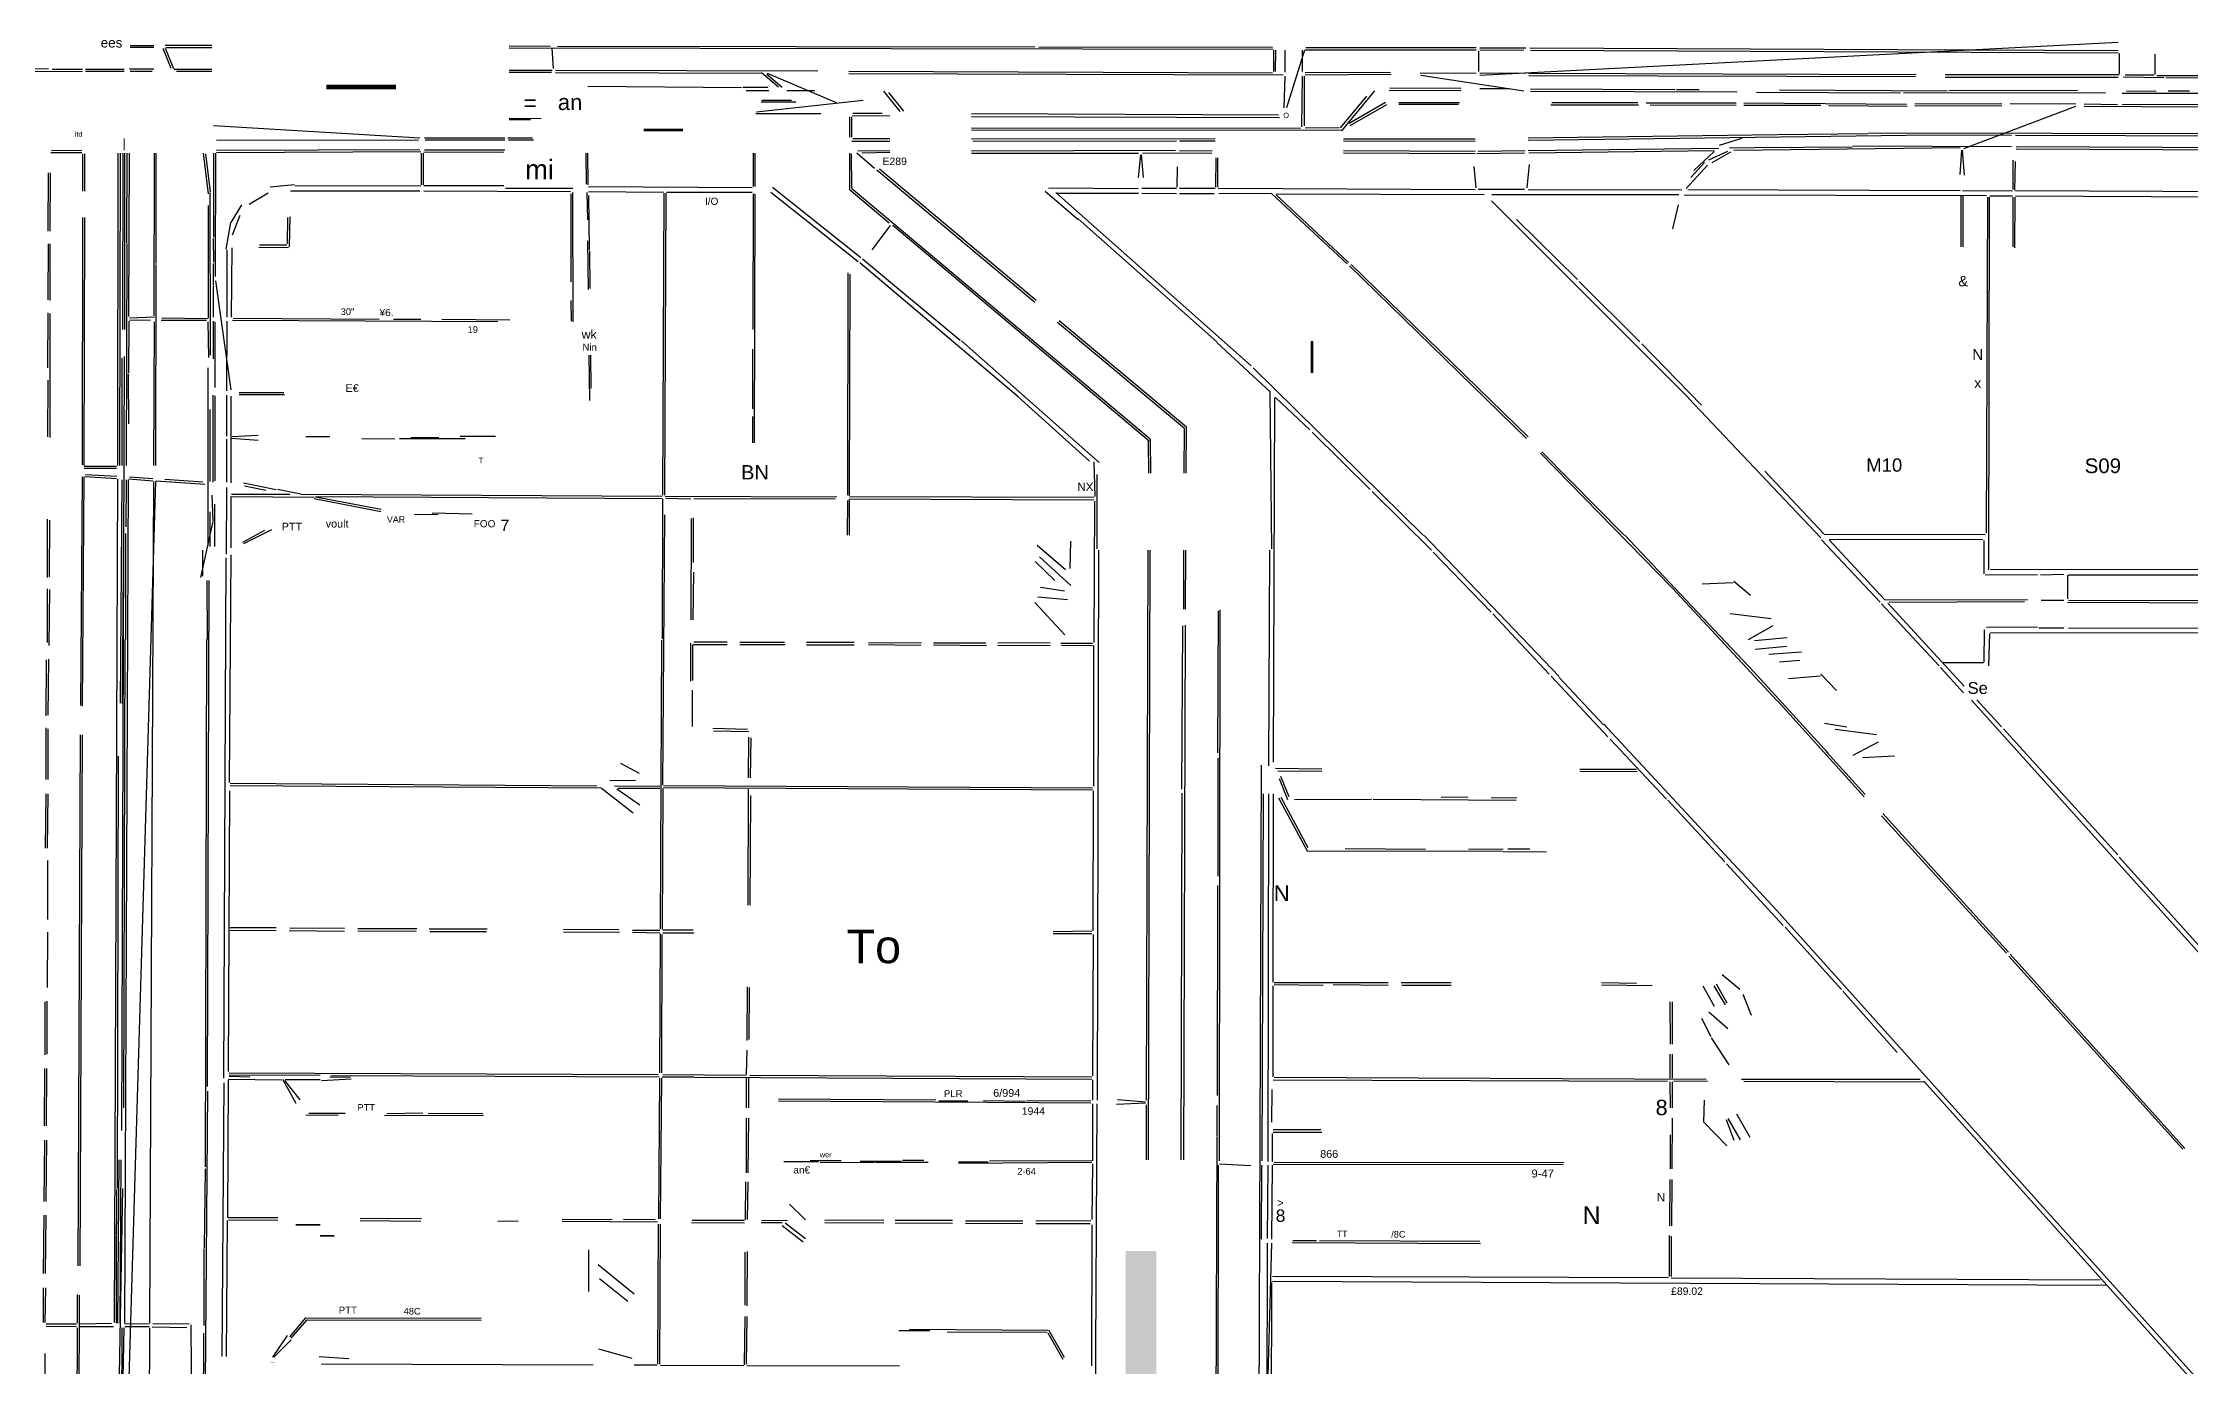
# Model space of a CAD drawing. Header units: feet. Extents: x 12 to 960, y 13 to 709.
# Drawn here: x 196.9 to 492.5, y 164.7 to 346.9 of the extents above; entities that cross this region are included whole.
import ezdxf
from ezdxf.enums import TextEntityAlignment as Align

# ---------------------------------------------------------------- set-up
doc = ezdxf.new("R2010")
doc.units = ezdxf.units.FT
doc.layers.add('EJE_VIA', color=7, linetype='CONTINUOUS')
doc.layers.add('TEXTO', color=7, linetype='CONTINUOUS')
doc.styles.add('CAD_TEXT', font='Arial')

msp = doc.modelspace()

# ---------------------------------------------------------------- linework, layer by layer
at = {"layer": 'EJE_VIA'}
for p, q in [((208.91, 346.6), (212.14, 346.6)), ((212.14, 346.31), (208.91, 346.3)), ((213.38, 346.23), (214.51, 343.47)), ((220.16, 346.6), (213.7, 346.6)), ((213.7, 346.23), (214.88, 343.43)), ((213.8, 346.31), (220.16, 346.3)), ((261.09, 346.53), (266.72, 346.5)), ((261.09, 346.24), (366.3, 346.07)), ((266.98, 346.23), (267.16, 343.42)), ((267.76, 346.5), (333.49, 346.4)), ((334.01, 346.41), (366.2, 346.35)), ((366.34, 345.92), (366.33, 343)), ((366.6, 345.92), (366.56, 343)), ((367.88, 345.92), (367.88, 342.9)), ((370.61, 345.92), (368.14, 338)), ((370.28, 345.92), (370.27, 343)), ((394.22, 345.96), (370.68, 345.94)), ((394.22, 346.26), (370.78, 346.25)), ((394.74, 342.51), (482.66, 347.03)), ((394.74, 346.27), (401.09, 346.26)), ((394.74, 345.97), (400.78, 345.96)), ((401.61, 346.24), (482.66, 345.9)), ((401.72, 345.95), (482.66, 345.59)), ((191.51, 343.4), (197.66, 343.35)), ((191.51, 343.05), (202.34, 342.98)), ((198.18, 343.33), (202.34, 343.32)), ((202.76, 343.33), (208.07, 343.33)), ((202.76, 343.03), (208.07, 343.03)), ((212.14, 343.33), (208.8, 343.33)), ((208.91, 343.04), (211.93, 343.03)), ((214.95, 343.33), (220.16, 343.32)), ((220.16, 343.02), (215.26, 342.98)), ((261.09, 343.19), (267.03, 343.19)), ((267.45, 343.19), (303.59, 343.07)), ((307.86, 343.03), (366.2, 342.83)), ((394.58, 345.81), (394.58, 343)), ((482.78, 345.5), (482.79, 342.69)), ((487.71, 345.4), (487.69, 342.59)), ((266.93, 342.84), (261.09, 342.84)), ((267.45, 342.86), (295.89, 342.77)), ((271.93, 341), (293.07, 340.81)), ((296.72, 340.8), (293.28, 340.8)), ((293.7, 340.39), (296.82, 340.38)), ((295.84, 342.85), (298.17, 340.91)), ((296.57, 342.65), (298.7, 340.84)), ((296.61, 342.78), (306.09, 338.71)), ((299.32, 340.38), (303.18, 340.38)), ((307.86, 342.73), (367.66, 342.53)), ((312.64, 340.3), (314.89, 337.49)), ((313.3, 340.1), (315.39, 337.52)), ((367.9, 342.38), (367.77, 338)), ((370.27, 342.38), (370.18, 335.4)), ((370.56, 342.38), (370.54, 335.5)), ((382.45, 342.87), (370.68, 342.83)), ((382.55, 342.6), (370.68, 342.5)), ((380.23, 340.34), (375.7, 334.84)), ((382.24, 340.44), (392.14, 340.4)), ((382.34, 340.75), (392.14, 340.7)), ((386.51, 342.8), (394.22, 342.79)), ((386.61, 342.51), (400.78, 340.35)), ((394.74, 342.8), (401.09, 342.75)), ((394.74, 340.68), (398.8, 340.67)), ((401.51, 342.78), (454.84, 342.6)), ((401.51, 342.46), (454.74, 342.31)), ((401.72, 340.62), (421.61, 340.51)), ((401.72, 340.31), (430.16, 340.18)), ((421.82, 340.54), (424.95, 340.51)), ((432.86, 340.17), (452.66, 340.05)), ((435.99, 340.47), (459.11, 340.34)), ((480.89, 340.04), (453.07, 340.03)), ((482.76, 342.54), (458.8, 342.53)), ((458.8, 342.24), (482.66, 342.23)), ((477.03, 340.38), (459.32, 340.33)), ((483.39, 342.26), (488.91, 342.17)), ((483.59, 342.55), (487.55, 342.52)), ((483.8, 340.34), (487.86, 340.3)), ((487.97, 342.47), (524.74, 342.38)), ((489.22, 342.17), (524.84, 342.07)), ((492.45, 340.31), (489.53, 340.27)), ((295.05, 337.23), (304.01, 337.21)), ((295.16, 337.44), (309.84, 339.06)), ((300.57, 338.77), (295.78, 338.76)), ((295.88, 339.07), (299.95, 339.06)), ((308.39, 337.26), (312.45, 337.26)), ((324.74, 337.2), (367.03, 337.05)), ((379.16, 339.62), (375.49, 335.26)), ((381.77, 338.75), (376.76, 335.86)), ((381.88, 338.43), (376.86, 335.52)), ((383.59, 338.73), (391.93, 338.73)), ((391.82, 338.44), (383.59, 338.44)), ((404.53, 338.43), (416.61, 338.43)), ((404.64, 338.73), (416.51, 338.72)), ((417.66, 338.7), (430.05, 338.67)), ((418.18, 338.4), (430.05, 338.35)), ((431.09, 338.69), (453.49, 338.51)), ((431.09, 338.36), (441.72, 338.36)), ((442.76, 338.3), (453.59, 338.22)), ((466.62, 338.55), (454.64, 338.52)), ((466.61, 338.27), (454.64, 338.23)), ((461.4, 332.39), (476.82, 338.24)), ((467.76, 338.59), (476.82, 338.53)), ((477.97, 338.53), (482.55, 338.47)), ((477.97, 338.23), (493.8, 338.13)), ((497.03, 339.97), (483.18, 339.95)), ((483.18, 338.48), (535.05, 338.39)), ((248.8, 333.83), (220.36, 335.54)), ((261.09, 336.58), (265.47, 336.54)), ((264.01, 336.33), (261.09, 336.33)), ((307.95, 336.75), (307.95, 333.94)), ((308.23, 336.75), (308.23, 333.94)), ((308.38, 336.92), (313.49, 336.9)), ((324.74, 336.79), (367.14, 336.68)), ((324.74, 335.24), (370.05, 335.21)), ((324.74, 334.96), (375.68, 334.9)), ((375.36, 335.26), (370.68, 335.21)), ((453.49, 334.19), (401.4, 333.52)), ((435.68, 334.26), (401.41, 333.84)), ((448.18, 334.42), (435.78, 334.29)), ((448.28, 334.57), (537.34, 334.38)), ((453.59, 334.27), (467.97, 334.24)), ((468.49, 334.24), (537.45, 334.04)), ((202.24, 331.81), (197.97, 331.79)), ((202.24, 332.11), (198.07, 332.07)), ((202.34, 331.65), (202.34, 326.54)), ((202.62, 331.65), (202.63, 326.54)), ((207.2, 331.75), (207.17, 288.73)), ((207.53, 331.75), (207.43, 288.73)), ((207.87, 331.75), (207.84, 307.48)), ((208.13, 331.75), (208.11, 307.48)), ((208.45, 331.75), (208.41, 319.36)), ((208.75, 331.75), (208.67, 309.25)), ((212.19, 331.75), (212.18, 309.36)), ((212.44, 331.75), (212.44, 316.54)), ((218.95, 331.77), (219.65, 326.14)), ((219.27, 331.65), (219.92, 326.44)), ((220.38, 331.75), (220.36, 320.19)), ((220.63, 331.75), (220.62, 314.77)), ((248.59, 333.54), (220.78, 333.5)), ((248.8, 332.23), (220.78, 332.1)), ((248.91, 331.93), (220.78, 331.81)), ((248.98, 331.75), (248.95, 327.38)), ((249.26, 331.75), (249.23, 327.38)), ((249.32, 331.92), (260.36, 331.9)), ((249.43, 333.87), (260.47, 333.87)), ((249.43, 332.21), (260.47, 332.2)), ((249.53, 333.57), (260.47, 333.57)), ((260.89, 333.87), (264.32, 333.86)), ((260.99, 333.57), (264.43, 333.57)), ((271.65, 331.75), (271.69, 327.48)), ((271.88, 331.75), (271.94, 327.38)), ((294.67, 331.75), (294.67, 327.17)), ((294.91, 331.75), (294.9, 327.17)), ((307.94, 331.75), (307.94, 326.86)), ((308.2, 331.65), (308.23, 326.96)), ((313.49, 333.38), (308.28, 333.38)), ((313.49, 333.73), (308.39, 333.72)), ((308.94, 331.78), (311.4, 329.68)), ((313.49, 332.09), (309.11, 332.05)), ((313.49, 331.83), (309.64, 331.77)), ((358.28, 333.71), (324.74, 333.69)), ((352.86, 332.12), (324.74, 332.04)), ((324.74, 331.77), (347.76, 331.76)), ((352.97, 333.41), (324.95, 333.35)), ((348, 331.54), (347.71, 328.4)), ((348.09, 331.55), (348.38, 328.4)), ((348.28, 331.78), (357.86, 331.77)), ((353.39, 333.44), (358.28, 333.44)), ((353.39, 332.11), (357.87, 332.08)), ((358.41, 331.13), (358.33, 327.06)), ((358.63, 331.13), (358.63, 327.06)), ((375.99, 333.73), (394.11, 333.72)), ((375.99, 333.46), (394.11, 333.39)), ((375.99, 332.11), (394.12, 332.04)), ((375.99, 331.8), (394.11, 331.69)), ((400.89, 331.75), (394.32, 331.65)), ((400.99, 332.08), (394.53, 331.98)), ((427.65, 332.39), (401.41, 332.08)), ((427.03, 332.08), (401.51, 331.76)), ((427.02, 331.98), (424.19, 329.38)), ((428.86, 331.96), (426.23, 330.78)), ((429.25, 331.91), (426.71, 330.4)), ((430.78, 333.75), (427.68, 332.8)), ((432.55, 332.48), (429.11, 332.44)), ((460.89, 332.48), (429.74, 332.13)), ((445.99, 332.58), (432.55, 332.51)), ((446.09, 332.76), (467.97, 332.69)), ((461.06, 332.17), (460.82, 328.82)), ((461.18, 332.17), (461.45, 328.72)), ((468.59, 332.66), (537.34, 332.39)), ((468.59, 332.36), (537.34, 332.07)), ((197.6, 329.04), (197.57, 321.02)), ((197.87, 329.04), (197.82, 321.02)), ((311.71, 329.47), (333.48, 311.24)), ((312.06, 329.58), (333.65, 311.49)), ((353.08, 329.88), (353.01, 327.06)), ((393.91, 329.9), (394.21, 326.96)), ((401.53, 330.21), (401.22, 326.97)), ((426.07, 330.11), (423.14, 326.89)), ((425.7, 330.48), (423.81, 328.42)), ((468.13, 330.81), (468.12, 326.75)), ((468.45, 330.61), (468.38, 326.65)), ((219.89, 326.34), (219.9, 303.94)), ((227.92, 326.25), (225.3, 324.67)), ((231.52, 327.39), (228.16, 327.08)), ((230.99, 326.58), (248.8, 326.58)), ((231.61, 327.3), (248.91, 327.24)), ((260.36, 327.26), (249.32, 327.26)), ((249.32, 326.56), (269.53, 326.47)), ((260.57, 326.92), (269.84, 326.92)), ((269.59, 326.13), (269.6, 314.04)), ((269.8, 326.34), (269.85, 308.52)), ((271.76, 326.33), (271.86, 322.58)), ((272.03, 327.14), (294.53, 327.04)), ((272.03, 326.46), (282.34, 326.37)), ((272.03, 325.92), (272.12, 318.42)), ((282.4, 326.23), (282.21, 284.67)), ((282.66, 326.23), (282.47, 284.67)), ((282.76, 326.4), (294.53, 326.37)), ((294.67, 326.13), (294.63, 307.48)), ((294.92, 326.13), (294.81, 291.86)), ((297.1, 326.4), (309.13, 316.84)), ((297.36, 327.06), (309.51, 317.37)), ((307.9, 326.79), (313.4, 322.17)), ((308.24, 326.94), (349.37, 292.42)), ((334.91, 326.52), (339.39, 322.66)), ((335.36, 326.98), (347.76, 326.9)), ((336.37, 326.32), (363.24, 302.45)), ((336.41, 326.25), (347.76, 326.24)), ((348.18, 326.92), (352.97, 326.92)), ((348.18, 326.24), (352.97, 326.18)), ((353.39, 326.92), (358.28, 326.92)), ((353.39, 326.18), (358.18, 326.18)), ((358.7, 326.95), (394.12, 326.77)), ((366.09, 326.18), (358.8, 326.17)), ((366.11, 326.14), (376.46, 316.49)), ((366.7, 326.01), (376.68, 316.71)), ((366.72, 326.14), (395.36, 326.04)), ((394.53, 326.79), (400.89, 326.78)), ((396.33, 325.21), (423.52, 298.03)), ((396.41, 326.06), (422.14, 326.04)), ((401.41, 326.73), (422.55, 326.71)), ((422.86, 326.03), (464.53, 325.91)), ((423.39, 326.75), (460.89, 326.6)), ((460.99, 325.81), (460.99, 318.84)), ((461.2, 326.59), (468.07, 326.58)), ((461.24, 325.81), (461.24, 318.84)), ((464.63, 325.71), (464.46, 279.46)), ((464.86, 325.71), (464.79, 274.36)), ((468.07, 325.85), (464.95, 325.85)), ((468.12, 325.71), (468.12, 318.84)), ((468.42, 325.71), (468.37, 318.73)), ((468.49, 326.6), (522.34, 326.35)), ((468.49, 325.87), (496.51, 325.72)), ((202.32, 322.9), (202.27, 288.84)), ((202.62, 322.9), (202.51, 288.73)), ((219.66, 324.56), (219.64, 309.04)), ((224.23, 324.66), (222.75, 322.22)), ((223.98, 323.16), (222.95, 320.47)), ((230.55, 322.9), (230.52, 319.25)), ((230.89, 323), (230.81, 318.84)), ((339.45, 322.72), (358.53, 305.75)), ((399.79, 322.64), (408.18, 314.36)), ((422.05, 324.66), (421.28, 321.34)), ((220.31, 319.98), (220.39, 316.75)), ((222.7, 322.21), (222.09, 318.51)), ((271.89, 319.67), (271.97, 313)), ((313.53, 321.8), (311.01, 318.45)), ((313.9, 321.85), (349.2, 292.14)), ((197.6, 319.25), (197.55, 311.54)), ((197.84, 319.25), (197.83, 311.44)), ((208.42, 319.25), (208.36, 288.73)), ((212.45, 316.44), (212.38, 288.73)), ((220.32, 316.54), (220.35, 313.63)), ((222.21, 318.42), (222.21, 309.15)), ((222.88, 318.73), (222.8, 309.15)), ((226.61, 318.82), (230.68, 318.75)), ((226.72, 319.13), (230.47, 319.12)), ((272.17, 318.32), (272.2, 313.11)), ((309.39, 316.7), (331.19, 298.23)), ((309.74, 317.19), (323.17, 306.02)), ((377.03, 316.44), (401.4, 292.68)), ((220.33, 313.52), (220.32, 309.15)), ((220.64, 314.15), (222.78, 299.15)), ((307.73, 315.29), (307.66, 284.67)), ((307.99, 315.09), (307.9, 284.56)), ((376.81, 316.22), (401.18, 292.47)), ((408.43, 314.09), (416.78, 305.77)), ((269.59, 311.44), (269.64, 308.63)), ((197.56, 309.77), (197.53, 302.17)), ((197.83, 309.67), (197.83, 292.59)), ((208.71, 308.63), (208.65, 301.44)), ((212.24, 309.18), (208.8, 309.02)), ((211.72, 308.77), (208.8, 308.73)), ((212.19, 308.52), (212.12, 288.73)), ((213.18, 308.77), (219.43, 308.76)), ((213.28, 309.08), (219.53, 308.99)), ((219.59, 308.52), (219.67, 303.63)), ((220.32, 308.63), (220.33, 303.42)), ((220.58, 308.52), (220.58, 299.46)), ((222.2, 308.63), (222.15, 299.04)), ((222.97, 308.75), (259.53, 308.55)), ((223.07, 309.02), (243.18, 308.91)), ((245.16, 308.89), (248.91, 308.87)), ((251.82, 308.88), (261.2, 308.82)), ((336.58, 308.5), (354.07, 293.88)), ((336.82, 308.71), (354.34, 294.05)), ((294.6, 304.77), (294.6, 296.54)), ((323.35, 305.91), (342.34, 289.15)), ((358.55, 305.68), (365.91, 298.86)), ((417.04, 305.51), (425.26, 297.06)), ((208.06, 303.73), (207.69, 197.17)), ((207.76, 303.52), (207.73, 288.73)), ((219.61, 302.17), (219.59, 277.69)), ((272.05, 303.94), (272.13, 297.69)), ((272.3, 303.94), (272.32, 299.36)), ((363.53, 302.21), (387, 279.12)), ((197.55, 300.5), (197.53, 292.69)), ((208.62, 301.34), (208.66, 294.46)), ((223.91, 298.81), (230.05, 298.8)), ((365.82, 298.84), (366.07, 277.27)), ((219.85, 296.44), (219.85, 286.54)), ((220.3, 298.42), (220.27, 286.44)), ((220.56, 298.32), (220.57, 286.65)), ((222.15, 298.42), (222.15, 292.79)), ((222.74, 298.31), (222.74, 286.34)), ((223.91, 298.51), (230.16, 298.51)), ((331.18, 298.19), (340.99, 289.35)), ((366.49, 298.11), (366.27, 247.9)), ((366.63, 298.11), (371.33, 293.65)), ((423.48, 298), (441.68, 278.8)), ((226.52, 292.85), (222.96, 292.69)), ((236.41, 292.71), (233.07, 292.7)), ((259.22, 292.73), (254.32, 292.72)), ((294.6, 295.5), (294.59, 291.86)), ((354.01, 293.84), (353.99, 287.69)), ((354.3, 294.04), (354.27, 287.69)), ((371.64, 293.34), (379.66, 285.42)), ((222.16, 292.38), (222.15, 286.44)), ((222.87, 292.51), (226.53, 292.21)), ((240.78, 292.44), (245.36, 292.43)), ((255.05, 292.43), (245.99, 292.39)), ((247.55, 292.6), (251.41, 292.6)), ((349.07, 292.07), (349.13, 287.69)), ((349.37, 292.38), (349.38, 287.69)), ((403.11, 290.43), (421.17, 271.93)), ((403.3, 290.63), (414.57, 279.19)), ((202.27, 287.17), (202.05, 255.71)), ((202.54, 287.17), (202.3, 255.61)), ((202.55, 288.67), (207.03, 288.67)), ((202.55, 288.37), (207.03, 288.36)), ((202.65, 287.21), (207.03, 286.95)), ((202.75, 287.51), (207.03, 287.26)), ((207.16, 286.86), (206.68, 170.71)), ((208.04, 286.86), (207.81, 255.92)), ((208.7, 286.89), (212.03, 286.65)), ((208.8, 287.18), (212.04, 286.96)), ((213.69, 286.86), (218.91, 286.48)), ((341.59, 289.25), (341.72, 284.46)), ((342.02, 287.48), (342.02, 277.27)), ((433.99, 287.98), (442.13, 279.34)), ((212.39, 286.54), (207.08, 108)), ((207.77, 286.75), (207.54, 256.02)), ((208.62, 286.75), (208.1, 170.61)), ((208.36, 286.75), (208.3, 280.29)), ((212.1, 286.54), (211.57, 170.61)), ((212.44, 286.62), (219.21, 286.17)), ((220.13, 284.67), (220.29, 281.12)), ((222.17, 285.71), (222.12, 276.54)), ((222.74, 284.46), (222.74, 277.38)), ((222.86, 284.8), (230.89, 284.77)), ((222.86, 284.47), (234.22, 284.39)), ((224.49, 286.34), (229.02, 285.44)), ((224.62, 285.92), (227.58, 285.35)), ((229.19, 285.46), (232.38, 284.84)), ((232.45, 284.78), (282.14, 284.5)), ((234.23, 284.19), (243.41, 282.39)), ((234.43, 284.45), (282.14, 284.21)), ((234.44, 284.41), (243.48, 282.74)), ((282.2, 284.15), (282.17, 264.88)), ((282.55, 284.53), (306.2, 284.44)), ((282.66, 284.26), (286.09, 284.17)), ((286.51, 284.18), (305.99, 284.16)), ((307.67, 283.94), (307.65, 279.15)), ((307.91, 284.04), (307.91, 279.15)), ((307.97, 284.46), (341.61, 284.37)), ((307.97, 284.14), (341.61, 283.99)), ((341.7, 283.84), (341.61, 264.36)), ((379.9, 285.14), (388.07, 277.06)), ((197.48, 281.34), (197.46, 273.31)), ((197.77, 281.23), (197.74, 273.42)), ((220.26, 281.02), (218.57, 273.31)), ((219.85, 282.38), (219.85, 277.59)), ((220.53, 283.42), (220.51, 277.59)), ((248.07, 282.04), (251.3, 281.98)), ((250.47, 282.22), (255.99, 282.1)), ((282.47, 281.96), (282.21, 244.77)), ((286.14, 281.44), (286.12, 267.48)), ((286.44, 281.54), (286.43, 275.4)), ((208.27, 279.36), (208.27, 264.77)), ((227.39, 279.79), (224.36, 278.15)), ((228.34, 279.87), (224.5, 277.97)), ((338.37, 278.32), (338.31, 274.56)), ((387.09, 279.11), (405.68, 259.66)), ((414.65, 279.17), (432.48, 260.32)), ((441.81, 278.52), (449.86, 269.9)), ((442.14, 279.26), (464.32, 279.25)), ((442.83, 278.48), (450.45, 270.27)), ((442.86, 278.6), (464.01, 278.55)), ((464.16, 278.42), (464.15, 273.84)), ((218.85, 277.06), (218.86, 273.52)), ((222.07, 276.02), (221.76, 204.36)), ((222.74, 276.44), (222.51, 245.08)), ((333.51, 275.52), (336.21, 272.91)), ((333.79, 277.79), (337.7, 274.4)), ((334.12, 276.14), (338.44, 272.21)), ((342.25, 277.07), (342.05, 201.34)), ((349.04, 277.06), (348.8, 201.34)), ((349.29, 277.06), (349.07, 193.11)), ((353.93, 277.06), (353.93, 268.94)), ((354.21, 277.07), (354.16, 268.94)), ((365.76, 277.06), (365.65, 247.38)), ((388.33, 276.8), (396.32, 268.54)), ((219.45, 272.9), (219.51, 264.77)), ((219.73, 272.9), (219.52, 203.21)), ((286.45, 274.04), (286.38, 267.48)), ((429.64, 272.56), (425.36, 272.41)), ((429.74, 272.81), (432, 270.88)), ((471.51, 273.66), (464.32, 273.65)), ((496.3, 274.4), (465.05, 274.36)), ((475.16, 273.72), (471.93, 273.64)), ((475.64, 273.63), (475.64, 270.4)), ((475.78, 273.7), (541.82, 273.6)), ((197.47, 271.75), (197.45, 264.36)), ((197.77, 271.65), (197.69, 263.94)), ((333.48, 269.86), (337.59, 265.43)), ((333.9, 270.65), (337.98, 270.28)), ((334.24, 271.99), (337.56, 271.49)), ((421.22, 271.87), (435.69, 256.34)), ((450.06, 269.69), (457.98, 261.14)), ((470.16, 270.26), (450.47, 270.18)), ((450.9, 269.78), (461.45, 258.36)), ((469.74, 269.98), (451.09, 269.88)), ((472.03, 270.21), (475.16, 270.19)), ((475.68, 269.93), (498.07, 269.84)), ((475.78, 270.21), (497.97, 270.17)), ((353.81, 266.65), (353.66, 244.15)), ((354.15, 266.75), (353.93, 193.11)), ((358.7, 268.73), (358.63, 249.15)), ((358.94, 268.84), (358.84, 193)), ((396.52, 268.33), (404.31, 259.98)), ((429.21, 268.38), (434.87, 267.69)), ((435.08, 266.67), (431.68, 264.73)), ((464.21, 266.13), (464.15, 261.65)), ((471.51, 266.46), (464.53, 266.45)), ((471.72, 266.39), (475.16, 266.39)), ((475.78, 266.39), (546.61, 266.29)), ((208.18, 264.77), (207.99, 200.29)), ((219.41, 264.77), (219.24, 192.17)), ((282.08, 264.67), (281.89, 224.88)), ((286.05, 264.25), (286.04, 259.04)), ((286.31, 264.04), (286.31, 259.15)), ((286.41, 264.09), (291.09, 264.09)), ((291.09, 264.41), (286.51, 264.41)), ((292.86, 264.42), (299.01, 264.4)), ((292.86, 264.1), (299.11, 264.07)), ((302.03, 264.4), (308.59, 264.39)), ((302.03, 264.06), (308.59, 264.05)), ((310.57, 264.37), (317.86, 264.32)), ((310.57, 264.07), (317.76, 263.98)), ((319.53, 264.34), (326.72, 264.31)), ((319.53, 264.06), (326.82, 263.97)), ((335.57, 264.3), (328.39, 264.26)), ((328.39, 263.98), (335.57, 263.97)), ((337.03, 264.26), (341.41, 264.25)), ((337.13, 263.98), (341.41, 263.93)), ((341.54, 263.94), (341.54, 244.56)), ((437.05, 264.99), (432.56, 264.59)), ((437.03, 263.81), (432.64, 263.41)), ((464.92, 265.61), (464.79, 261.13)), ((465.05, 265.74), (546.3, 265.61)), ((197.35, 261.96), (197.27, 254.25)), ((197.64, 262.07), (197.56, 254.36)), ((432.46, 260.31), (442.67, 249.16)), ((439.02, 263.03), (434.52, 262.73)), ((438.8, 261.9), (436, 261.67)), ((458.17, 260.92), (461.36, 257.43)), ((464.11, 261.58), (458.49, 261.58)), ((286.3, 257.79), (286.27, 252.79)), ((404.56, 259.71), (412.36, 251.36)), ((405.65, 259.55), (411.75, 253.03)), ((441.64, 259.72), (437.24, 259.37)), ((441.72, 259.99), (443.87, 257.75)), ((435.75, 256.31), (447.68, 243.11)), ((462.45, 256.42), (614.51, 87.25)), ((463.19, 256.46), (466.56, 252.74)), ((197.27, 252.59), (197.27, 245.5)), ((197.56, 252.48), (197.56, 245.5)), ((202.03, 251.65), (201.69, 178.52)), ((202.31, 251.65), (201.96, 178.52)), ((289.11, 252.55), (293.91, 252.44)), ((289.22, 252.2), (294.11, 252.12)), ((294.05, 251.34), (294.01, 245.71)), ((411.81, 253.1), (435.61, 227.51)), ((442.21, 253.24), (445.27, 252.73)), ((443.68, 252.43), (449.34, 251.68)), ((466.83, 252.48), (482.58, 235.1)), ((207.25, 248.73), (207.1, 189.15)), ((294.34, 251.23), (294.27, 245.71)), ((358.65, 248.42), (358.65, 232.17)), ((412.69, 251.06), (420.45, 242.79)), ((442.49, 249.31), (447.79, 243.45)), ((449.57, 250.63), (446.11, 248.8)), ((451.82, 248.7), (447.45, 248.47)), ((276.43, 247.74), (278.98, 246.39)), ((364.63, 247.48), (364.21, 127.38)), ((366.61, 247.05), (372.97, 246.97)), ((366.93, 246.67), (372.97, 246.65)), ((367.13, 245.64), (368.24, 242.75)), ((367.31, 245.95), (368.46, 243.14)), ((408.49, 246.93), (416.3, 246.93)), ((408.49, 246.66), (416.41, 246.58)), ((197.28, 243.52), (197.19, 236.02)), ((197.56, 243.52), (197.49, 236.02)), ((222.58, 243.94), (222.4, 205.29)), ((222.66, 245), (273.18, 244.64)), ((222.66, 244.67), (273.8, 244.35)), ((273.79, 244.3), (278.16, 240.92)), ((278.49, 245.34), (274.95, 245.33)), ((275.57, 244.64), (281.82, 244.58)), ((275.93, 244.21), (279.06, 241.99)), ((276.09, 244.31), (281.82, 244.31)), ((282.24, 244.25), (282.17, 224.88)), ((282.34, 244.67), (341.41, 244.37)), ((282.34, 244.39), (341.41, 244.06)), ((294, 244.15), (293.94, 228.21)), ((294.3, 243.31), (294.22, 228.21)), ((341.51, 243.94), (341.46, 224.67)), ((353.7, 243.63), (353.58, 193.11)), ((364.9, 243.52), (364.73, 193)), ((365.63, 243.52), (365.55, 192.9)), ((366.29, 243.52), (366.24, 217.59)), ((367.02, 242.95), (370.97, 235.65)), ((367.35, 243.06), (371.08, 236.12)), ((379.84, 242.73), (369.22, 242.68)), ((380.05, 242.77), (399.74, 242.67)), ((393.07, 243.05), (389.43, 243)), ((396.3, 243.03), (399.84, 242.99)), ((420.62, 242.63), (428.48, 234.14)), ((450.07, 240.51), (467.27, 221.58)), ((450.24, 240.8), (467.55, 221.74)), ((197.53, 234.36), (197.5, 226.23)), ((370.99, 235.65), (397.86, 235.62)), ((376.2, 236), (387.24, 235.91)), ((393.18, 235.94), (397.97, 235.89)), ((397.97, 235.59), (403.91, 235.55)), ((401.61, 235.92), (398.59, 235.88)), ((428.72, 233.86), (436.52, 225.41)), ((482.78, 234.78), (510.29, 204.27)), ((358.61, 230.92), (358.58, 201.96)), ((229.01, 225.06), (222.66, 225.06)), ((222.66, 224.73), (229.01, 224.7)), ((230.78, 224.72), (238.39, 224.63)), ((230.88, 225.07), (238.39, 225.01)), ((240.26, 224.99), (248.38, 224.96)), ((250.05, 224.92), (258.07, 224.92)), ((268.59, 224.87), (276.2, 224.82)), ((278.07, 224.74), (281.82, 224.73)), ((286.41, 224.73), (282.24, 224.73)), ((435.58, 227.5), (585.31, 60.76)), ((436.79, 225.16), (444.55, 216.57)), ((197.51, 224.46), (197.48, 216.86)), ((240.26, 224.66), (248.28, 224.61)), ((250.16, 224.58), (257.97, 224.58)), ((268.59, 224.53), (276.3, 224.46)), ((278.07, 224.45), (281.82, 224.38)), ((281.88, 224.25), (281.8, 205.09)), ((282.13, 224.15), (282.06, 205.08)), ((282.24, 224.38), (286.51, 224.38)), ((341.3, 224.59), (335.99, 224.54)), ((341.3, 224.25), (335.99, 224.24)), ((341.5, 224.15), (341.41, 204.67)), ((467.57, 221.16), (491.54, 194.58)), ((467.75, 221.42), (491.84, 194.69)), ((293.85, 216.96), (293.79, 209.56)), ((294.15, 216.86), (294.07, 209.67)), ((366.22, 217.06), (366.22, 204.56)), ((366.41, 217.54), (382.14, 217.52)), ((366.41, 217.26), (373.18, 217.18)), ((374.53, 217.25), (382.14, 217.17)), ((383.91, 217.52), (390.78, 217.52)), ((384.01, 217.18), (390.78, 217.18)), ((411.51, 217.54), (416.3, 217.47)), ((411.51, 217.2), (418.49, 217.12)), ((425.43, 217.1), (427, 214.29)), ((426.95, 217.08), (428.51, 214.47)), ((427.28, 217.34), (428.77, 214.76)), ((428.1, 218.63), (430.55, 216.62)), ((430.94, 215.94), (432.11, 213.03)), ((444.73, 216.34), (452.2, 207.88)), ((197.14, 214.88), (197.14, 207.59)), ((197.43, 214.98), (197.43, 207.69)), ((420.92, 214.88), (420.94, 209.04)), ((421.23, 214.88), (421.23, 209.04)), ((426.28, 213.5), (428.88, 211.22)), ((425.25, 212.64), (426.54, 210.1)), ((426.6, 209.94), (429.03, 206.18)), ((293.8, 208.21), (293.72, 204.88)), ((420.9, 207.69), (420.92, 204.36)), ((421.23, 207.69), (421.23, 204.36)), ((197.11, 205.71), (197.06, 197.79)), ((197.38, 205.71), (197.35, 197.79)), ((222.41, 204.15), (222.28, 185.19)), ((222.45, 204.23), (229.74, 204.15)), ((222.55, 205.12), (281.61, 204.86)), ((222.55, 204.83), (235.05, 204.76)), ((222.55, 204.63), (225.37, 204.57)), ((229.88, 204.21), (231.69, 200.92)), ((230.16, 204.04), (232.26, 201.37)), ((230.26, 204.18), (235.05, 204.17)), ((239.32, 204.22), (235.25, 204.02)), ((236.41, 204.55), (239.22, 204.48)), ((236.51, 204.71), (281.72, 204.57)), ((281.8, 204.36), (281.65, 184.98)), ((282.07, 204.36), (281.89, 184.98)), ((286.51, 204.52), (282.14, 204.51)), ((282.24, 204.87), (293.7, 204.78)), ((286.61, 204.51), (341.3, 204.23)), ((293.74, 204.36), (293.73, 200.29)), ((294.02, 204.36), (294.03, 200.29)), ((294.22, 204.79), (341.3, 204.56)), ((341.42, 204.15), (341.42, 201.34)), ((366.3, 204.14), (420.57, 203.97)), ((366.41, 204.49), (425.89, 204.25)), ((455.36, 204.19), (430.78, 204.18)), ((219.56, 202.59), (219.24, 162.38)), ((221.79, 203.73), (221.5, 166.02)), ((298.18, 201.54), (319.84, 201.36)), ((298.18, 201.25), (341.2, 200.95)), ((320.26, 201.25), (324.22, 201.23)), ((326.41, 201.27), (332.14, 201.22)), ((332.34, 201.29), (341.2, 201.23)), ((344.83, 201.44), (348.7, 201.1)), ((366.08, 202.79), (366.07, 198.31)), ((420.92, 203.84), (420.94, 200.29)), ((421.22, 203.84), (421.24, 200.29)), ((421.41, 203.98), (426.09, 203.94)), ((425.64, 201.34), (425.54, 198.31)), ((431.09, 203.93), (455.89, 203.85)), ((455.87, 203.93), (553.16, 95.6)), ((233.07, 199.3), (237.55, 199.28)), ((233.49, 199.54), (238.49, 199.54)), ((257.55, 199.22), (243.91, 199.2)), ((249.22, 199.53), (244.22, 199.44)), ((249.95, 199.55), (257.45, 199.48)), ((293.74, 198.84), (293.73, 191.34)), ((294.04, 198.84), (293.97, 191.34)), ((342.02, 200.81), (341.42, 104.04)), ((341.42, 200.81), (341.42, 193)), ((348.7, 200.92), (344.73, 200.75)), ((348.81, 200.71), (348.79, 193.11)), ((358.52, 200.61), (358.54, 196.44)), ((421.23, 198.84), (421.2, 191.86)), ((425.57, 198.31), (428.76, 195.04)), ((428.66, 198.65), (429.74, 195.84)), ((428.9, 198.83), (430.59, 195.87)), ((430.09, 199.44), (431.91, 196.22)), ((197.09, 195.81), (197.02, 187.38)), ((197.38, 195.82), (197.31, 187.38)), ((358.51, 196.34), (358.37, 157.59)), ((366.14, 196.75), (366.17, 192.9)), ((372.86, 197.26), (366.3, 197.26)), ((366.3, 196.92), (372.97, 196.91)), ((420.93, 196.54), (420.93, 191.86)), ((207.35, 193.11), (207.17, 170.61)), ((207.62, 193.11), (207.46, 170.61)), ((298.91, 192.9), (303.7, 192.88)), ((302.55, 193.04), (306.82, 193.02)), ((303.91, 192.79), (311.41, 192.76)), ((309.43, 192.95), (315.05, 192.95)), ((318.8, 192.77), (311.51, 192.74)), ((315.26, 193.08), (318.18, 193.05)), ((322.97, 192.86), (327.03, 192.83)), ((341.3, 192.73), (322.97, 192.63)), ((341.3, 193), (327.24, 192.95)), ((341.4, 192.59), (341.32, 184.88)), ((358.73, 192.38), (358.6, 127.38)), ((358.91, 192.58), (363.19, 192.32)), ((364.7, 192.38), (364.62, 182.17)), ((365.54, 192.38), (365.47, 182.27)), ((366.14, 192.38), (366.05, 182.17)), ((366.3, 192.51), (406.2, 192.46)), ((366.41, 192.81), (406.3, 192.76)), ((219.21, 191.86), (219.09, 181.02)), ((293.64, 190.09), (293.59, 184.88)), ((293.93, 190.09), (293.87, 184.88)), ((420.91, 190.4), (420.84, 184.04)), ((421.2, 190.4), (421.12, 184.04)), ((207.84, 189.15), (206.34, 105.81)), ((207.01, 189.04), (207.01, 185.71)), ((299.69, 187.02), (301.9, 184.86)), ((197.01, 185.5), (196.93, 177.48)), ((197.29, 185.5), (197.2, 177.48)), ((207, 185.71), (206.97, 182.69)), ((222.25, 184.77), (222.14, 166.02)), ((229.22, 185.14), (222.34, 185.14)), ((222.45, 184.84), (229.22, 184.82)), ((240.57, 185.08), (249.01, 185.02)), ((240.57, 184.76), (248.91, 184.67)), ((262.34, 184.65), (259.53, 184.64)), ((268.39, 184.94), (275.26, 184.92)), ((268.39, 184.65), (281.51, 184.56)), ((276.82, 184.94), (281.2, 184.9)), ((281.61, 184.25), (281.53, 164.98)), ((281.86, 184.25), (281.78, 164.98)), ((286.2, 184.51), (293.49, 184.44)), ((286.3, 184.82), (293.49, 184.79)), ((298.7, 184.45), (295.78, 184.44)), ((295.88, 184.8), (299.43, 184.78)), ((298.69, 184.06), (301.58, 181.84)), ((299.07, 184.43), (301.87, 182.3)), ((312.66, 184.8), (304.53, 184.78)), ((304.53, 184.49), (312.66, 184.43)), ((314.22, 184.8), (322.14, 184.79)), ((314.22, 184.46), (322.14, 184.38)), ((323.91, 184.74), (331.82, 184.71)), ((323.91, 184.39), (331.82, 184.35)), ((341.2, 184.7), (333.59, 184.65)), ((341.09, 184.32), (333.59, 184.32)), ((341.33, 184.15), (341.27, 164.77)), ((206.96, 182.59), (206.95, 170.61)), ((219.06, 180.92), (219.05, 170.29)), ((272.03, 180.71), (272.01, 174.98)), ((293.53, 180.4), (293.52, 173.11)), ((293.85, 180.5), (293.8, 173)), ((366.07, 181.65), (364.49, 127.38)), ((365.46, 181.65), (365.3, 125.29)), ((368.91, 181.72), (394.84, 181.61)), ((369.01, 182.02), (372.24, 181.99)), ((372.66, 182.01), (394.74, 181.9)), ((420.8, 182.69), (420.8, 177.06)), ((421.1, 182.59), (421.08, 177.06)), ((273.33, 178.69), (278.31, 174.68)), ((196.93, 175.5), (196.92, 170.71)), ((197.22, 175.5), (197.17, 170.71)), ((201.6, 174.56), (201.6, 170.61)), ((201.9, 174.46), (201.73, 137.38)), ((273.52, 176.76), (277.44, 173.65)), ((366.06, 176.23), (365.94, 128.73)), ((366.2, 177.1), (420.68, 176.9)), ((366.2, 176.43), (481.09, 175.86)), ((421.09, 176.88), (480.16, 176.58)), ((293.52, 171.54), (293.44, 164.88)), ((293.79, 171.54), (293.72, 164.98)), ((197.34, 170.53), (201.51, 170.52)), ((197.34, 170.22), (201.51, 170.17)), ((201.61, 169.98), (201.31, 108.94)), ((201.93, 170.18), (206.61, 170.16)), ((206.31, 170.6), (202.03, 170.49)), ((208.04, 169.98), (206.61, 105.92)), ((207.77, 169.98), (207.55, 121.86)), ((211.51, 170.52), (208.18, 170.47)), ((211.51, 170.12), (208.18, 170.11)), ((211.55, 169.98), (211.39, 127.69)), ((211.93, 170.1), (216.72, 170.04)), ((217.03, 170.54), (212.03, 170.5)), ((217.25, 170.4), (217.37, 151.54)), ((219.01, 169.25), (218.93, 151.54)), ((230.53, 168.93), (228.52, 165.93)), ((233.04, 171.38), (230.85, 168.76)), ((233.21, 171.1), (231.04, 168.58)), ((233.07, 171.37), (257.24, 171.3)), ((233.28, 171.07), (257.24, 171.03)), ((319.01, 169.56), (314.74, 169.56)), ((316.2, 169.81), (335.26, 169.64)), ((321.41, 169.44), (335.16, 169.37)), ((335.27, 169.3), (337.34, 165.65)), ((335.37, 169.72), (337.52, 165.96)), ((197.17, 166.44), (197.16, 158.63)), ((231.08, 168.32), (228.7, 165.92)), ((234.93, 166.04), (239, 165.76)), ((273.41, 167.07), (277.97, 165.8)), ((235.26, 165.03), (272.66, 164.9)), ((281.41, 164.86), (278.28, 164.86)), ((281.93, 164.82), (293.39, 164.8)), ((293.8, 164.81), (314.84, 164.73))]:
    msp.add_line(p, q, dxfattribs=at)

# ---------------------------------------------------------------- texts
at = {"layer": 'TEXTO', "style": 'CAD_TEXT'}
for s, height, p in [('ees', 1.33, (206.33, 346.97)), ('—', 6.88, (240.7, 341.77)), ('=', 2.24, (263.97, 338.7)), ('an', 2.166, (269.47, 338.77)), ('O', 0.722, (368.07, 336.97)), ('itd', 0.722, (201.8, 334.37)), ('—', 3.88, (282.33, 335.47)), ('|', 1.22, (208.07, 333.13)), ('E289', 1.026, (314.17, 330.63)), ('mi', 2.698, (265.27, 329.5)), ('I/O', 0.988, (288.97, 325.13)), ('&', 1.44, (461.3, 314.13)), ('30"', 0.912, (238.83, 309.93)), ('¥6.', 0.988, (244.2, 309.8)), ('19', 0.912, (256.07, 307.47)), ('wk', 1.216, (272.1, 306.8)), ('Nin', 0.95, (272.17, 305.03)), ('|', 3.23, (371.63, 304.1)), ('N', 1.48, (463.3, 304.03)), ('E€', 1.064, (239.47, 299.4)), ('x', 1.33, (463.3, 300.1)), ('T', 0.798, (257.2, 289.43)), ('M10', 1.824, (450.43, 288.8)), ('S09', 2.014, (480.53, 288.7)), ('BN', 1.976, (294.93, 287.8)), ('NX', 1.14, (340.43, 285.8)), ('voult', 1.064, (237.4, 280.73)), ('VAR', 0.874, (245.5, 281.3)), ('FOO', 0.988, (257.7, 280.73)), ('7', 1.56, (260.5, 280.5)), ('PTT', 1.064, (231.17, 280.33)), ('Se', 1.634, (463.3, 258.1)), ('N', 2.17, (367.47, 229.83)), ('To', 4.598, (311.3, 222.5)), ('PLR', 0.95, (322.23, 202.23)), ('6/994', 1.064, (329.6, 202.33)), ('8', 2.13, (419.77, 200.33)), ('PTT', 0.912, (241.4, 200.33)), ('1944', 1.026, (333.27, 199.83)), ('an€', 0.988, (301.37, 191.73)), ('wer', 0.722, (304.67, 193.83)), ('866', 1.064, (374, 193.93)), ('2-64', 0.912, (332.33, 191.53)), ('9-47', 1.102, (403.4, 191.23)), ('8', 1.71, (367.3, 185.43)), ('>', 1.14, (367.27, 187.2)), ('N', 2.47, (410.13, 185.5)), ('N', 1.18, (419.67, 187.97)), ('—_', 2.432, (234.33, 184.47)), ('TT', 0.836, (375.8, 182.93)), ('/8C', 0.912, (383.53, 182.87)), ('|', 37.32, (348.1, 159.93)), ('£89.02', 1.026, (423.27, 175.03)), ('PTT', 0.95, (238.87, 172.43)), ('48C', 0.912, (247.73, 172.27)), ('—', 0.38, (228.53, 165.27))]:
    msp.add_text(s, height=height, dxfattribs=at).set_placement(p, align=Align.MIDDLE_CENTER)

doc.saveas('drawing.dxf')
